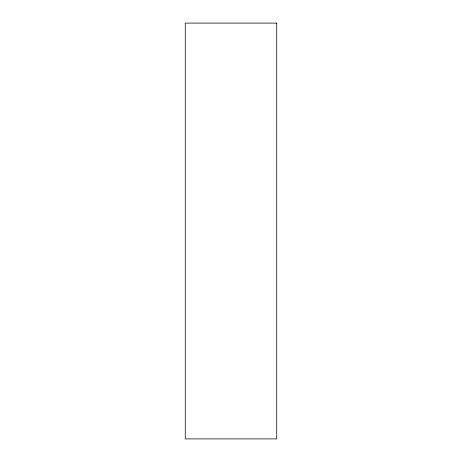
<?xml version="1.0" encoding="UTF-8"?>
<svg xmlns="http://www.w3.org/2000/svg" width="462" height="462" viewBox="0 0 462 462"><rect width="100%" height="100%" fill="white"/><g stroke="black" fill="none" stroke-linecap="round" stroke-linejoin="round"><path stroke-width="0.69" d="M276.738 23.1L185.262 23.1L185.262 438.9L276.738 438.9L276.738 23.1"/></g></svg>
